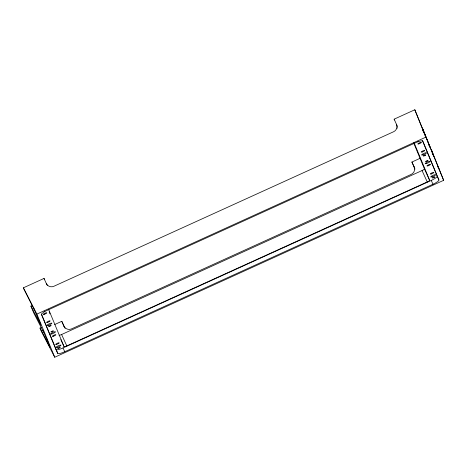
<?xml version="1.0" encoding="UTF-8"?>
<svg xmlns="http://www.w3.org/2000/svg" width="467" height="467" viewBox="0 0 467 467"><rect width="100%" height="100%" fill="white"/><g stroke="black" fill="none" stroke-linecap="round" stroke-linejoin="round"><path stroke-width="0.7" d="M32.223 305.546L30.933 306.136L40.874 325.295L35.2 311.577L23.35 287.835L44.021 278.431L46.577 284.105A5.68 5.569 -22.5 0 0 47.354 285.337M394.469 119.955L394.148 119.167L414.819 109.763L443.65 180.332L54.744 357.237L41.435 331.494L40.028 328.097L41.318 327.507M23.35 287.835L36.875 314.093L425.781 137.187L414.819 109.763M54.68 324.536L61.778 321.308L64.393 327.098A5.68 5.505 -22.9 0 0 65.164 328.313M414.935 169.212A5.68 5.505 -22.9 0 0 414.521 167.834L411.906 162.043L420.3 158.225M59.087 335.277A2.837 0.566 -24.5 0 0 61.603 334.518L422.045 170.56A2.837 0.566 -24.5 0 0 424.41 168.861L413.645 142.861M60.827 339.597L64.002 346.555A2.837 0.566 -24.5 0 0 66.804 345.907L427.247 181.949A2.837 0.566 -24.5 0 0 429.611 180.25L414.147 142.92M41.259 313.982L56.005 349.579A7.11 1.419 -24.5 0 0 63.022 347.944L431.251 180.443A7.11 1.419 -24.5 0 0 437.182 176.193L422.437 140.59M64.755 351.75L432.991 184.249A7.11 1.419 -24.5 0 0 438.916 179.999L422.781 141.04A7.11 1.419 -24.5 0 0 415.77 142.674L47.535 310.176A7.11 1.419 -24.5 0 0 41.61 314.425L57.745 353.385A7.11 1.419 -24.5 0 0 64.755 351.75L63.022 347.944M428.589 144.63L429.996 147.093M437.69 166.591L439.091 169.054M422.728 130.445L424.129 132.92M432.173 153.024L433.861 156.468M40.028 328.097L49.981 347.273L44.295 333.537L33.852 313.194L30.933 306.136M64.393 327.098L61.778 321.308M437.182 176.193L438.916 179.999M431.251 180.443L432.991 184.249M424.41 168.861L429.611 180.25M422.045 170.56L427.247 181.949M394.148 119.167L396.705 124.841A5.68 5.569 -22.5 0 1 397.195 126.96M411.906 162.043L414.521 167.834M61.603 334.518L66.804 345.907M56.005 349.579L57.745 353.385M432.903 153.427L431.496 150.024L443.65 180.332M44.021 278.431L44.347 279.219M48.545 309.23L64.002 346.555M49.14 311.839L49.969 313.836M36.875 314.093L54.744 357.237M396.705 124.841L396.477 124.275A5.68 5.61 -21.9 0 1 393.634 131.729L53.845 286.294A5.68 5.61 -21.9 0 1 46.35 283.539L46.577 284.105M433.224 154.881L422.396 128.063L430.125 147.42M42.871 330.111L43.583 332.119M34.015 308.821L34.488 310.164M46.624 338.277L49.455 346.292M38.236 318.319L40.36 324.332M418.105 141.314A2.679 0.531 -24.5 0 1 417.498 141.53M397.166 127.689A5.68 5.569 -22.5 0 1 397.043 128.413M44.721 311.156A2.679 0.531 -24.5 0 1 44.096 311.466M64.014 326.194A5.68 5.569 -22.5 0 0 71.492 328.914L411.281 174.349A5.68 5.569 -22.5 0 0 414.136 166.929M48.778 326.38C51.714 326.503 52.129 323.859 48.778 326.38M51.049 331.862C53.985 331.99 54.4 329.346 51.049 331.862M57.873 348.335C60.809 348.464 61.224 345.819 57.873 348.335M423.429 155.955C426.365 156.083 426.78 153.439 423.429 155.955M425.7 161.442C428.636 161.564 429.05 158.92 425.7 161.442M432.524 177.915C435.46 178.038 435.874 175.394 432.524 177.915M48.37 325.289A2.679 0.531 -24.5 0 0 51.855 323.193A2.679 0.531 -24.5 0 0 48.019 324.431A2.679 0.531 -24.5 0 0 48.37 325.289M51.942 333.911A2.679 0.531 -24.5 0 0 55.427 331.821A2.679 0.531 -24.5 0 0 51.586 333.053A2.679 0.531 -24.5 0 0 51.942 333.911M57.464 347.244A2.679 0.531 -24.5 0 0 60.949 345.154A2.679 0.531 -24.5 0 0 57.114 346.391A2.679 0.531 -24.5 0 0 57.464 347.244M423.02 154.863A2.679 0.531 -24.5 0 0 426.505 152.773A2.679 0.531 -24.5 0 0 422.67 154.011A2.679 0.531 -24.5 0 0 423.02 154.863M47.57 322.405A1.956 0.391 -24.5 0 0 50.109 320.882A1.956 0.391 -24.5 0 0 47.313 321.781A1.956 0.391 -24.5 0 0 47.57 322.405M44.231 314.344A1.956 0.391 -24.5 0 0 46.77 312.814A1.956 0.391 -24.5 0 0 43.974 313.719A1.956 0.391 -24.5 0 0 44.231 314.344M56.665 344.366A1.956 0.391 -24.5 0 0 59.204 342.842A1.956 0.391 -24.5 0 0 56.408 343.741A1.956 0.391 -24.5 0 0 56.665 344.366M53.308 336.258A1.956 0.391 -24.5 0 0 55.847 334.734A1.956 0.391 -24.5 0 0 53.051 335.633A1.956 0.391 -24.5 0 0 53.308 336.258M431.315 173.946A1.956 0.391 -24.5 0 0 433.855 172.416A1.956 0.391 -24.5 0 0 431.059 173.321A1.956 0.391 -24.5 0 0 431.315 173.946M427.959 165.838A1.956 0.391 -24.5 0 0 430.498 164.314A1.956 0.391 -24.5 0 0 427.702 165.213A1.956 0.391 -24.5 0 0 427.959 165.838M422.221 151.985A1.956 0.391 -24.5 0 0 424.76 150.462A1.956 0.391 -24.5 0 0 421.964 151.361A1.956 0.391 -24.5 0 0 422.221 151.985M418.864 143.877A1.956 0.391 -24.5 0 0 421.403 142.353A1.956 0.391 -24.5 0 0 418.607 143.252A1.956 0.391 -24.5 0 0 418.864 143.877M432.115 176.824A2.679 0.531 -24.5 0 0 435.6 174.734A2.679 0.531 -24.5 0 0 431.765 175.971A2.679 0.531 -24.5 0 0 432.115 176.824M426.593 163.491A2.679 0.531 -24.5 0 0 430.078 161.395A2.679 0.531 -24.5 0 0 426.243 162.633A2.679 0.531 -24.5 0 0 426.593 163.491"/></g></svg>
